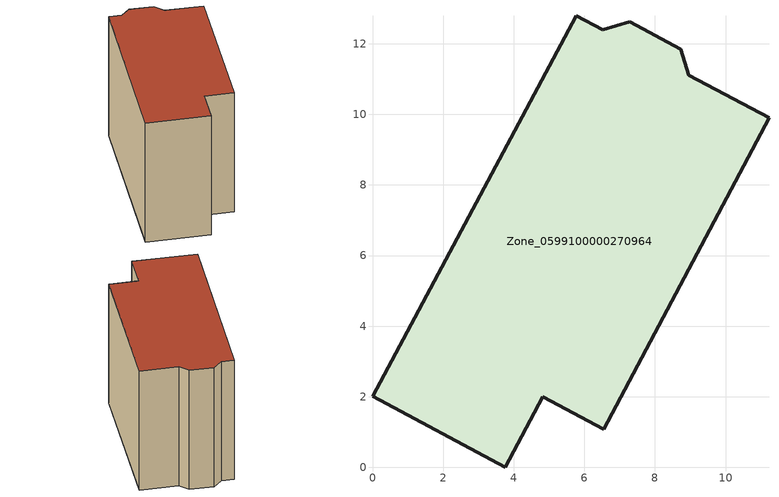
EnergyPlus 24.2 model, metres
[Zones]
Zone_0599100000270964
 floor ground (C_G): 0,2.01 5.78,12.79 6.52,12.4 7.28,12.62 8.73,11.85 8.96,11.11 11.23,9.9 6.55,1.08 4.82,2 3.76,0 z0
 wall outside (C_F): 5.78,12.79 0,2.01 3.76,0 4.82,2 6.55,1.08 11.23,9.9 8.96,11.11 8.73,11.85 7.28,12.62 6.52,12.4 5.78,12.79 z0:9.18
 roof outside (C_R): 7.28,12.62 6.52,12.4 5.78,12.79 0,2.01 3.76,0 4.82,2 6.55,1.08 11.23,9.9 8.96,11.11 8.73,11.85 z9.18
[BUILDING]
Pand.0599100000270964: North Axis=0; Terrain=City; Loads Convergence Tolerance Value=0.04; Temperature Convergence Tolerance Value=0.4; Solar Distribution=FullExterior; Maximum Number of Warmup Days=25; Minimum Number of Warmup Days=1
[Site:Location]
Rotterdam.The.Hague.AP_ZH_NLD Design_Conditions: Latitude=51.96; Longitude=4.45; Time Zone=1; Elevation=-4.5
[SITE:GROUNDTEMPERATURE:BUILDINGSURFACE]
18, 18, 18, 18, 18, 18, 18, 18, 18, 18, 18, 18
[MATERIAL] Thermal Absorptance=0.9; Solar Absorptance=0.7; Visible Absorptance=0.7
Name | Roughness | Thickness | Conductivity | Density | Specific Heat
G.TI.1946 | MediumSmooth | 0.15 | 1 | 540 | 1210
F.TI.1946 | Rough | 0.3 | 0.857143 | 1920 | 840
R.TI.1946 | MediumRough | 0.2 | 0.1 | 1500 | 1000
[CONSTRUCTION]
C_G: G.TI.1946
C_F: F.TI.1946
C_R: R.TI.1946
[ZONE]
Zone_0599100000270964: Type=1; Multiplier=1; Ceiling Height=Autocalculate; Volume=Autocalculate; Floor Area=autocalculate; Part of Total Floor Area=Yes
[ZONEINFILTRATION:DESIGNFLOWRATE]
Infil_Zone_0599100000270964: Zone or ZoneList or Space or SpaceList=Zone_0599100000270964; Schedule=AlwaysOn; Design Flow Rate Calculation Method=Flow/Area; Flow Rate per Floor Area=0.003; Constant Term Coefficient=1; Temperature Term Coefficient=0; Velocity Term Coefficient=0; Velocity Squared Term Coefficient=0
[HVACTEMPLATE:ZONE:IDEALLOADSAIRSYSTEM]
Zone_0599100000270964: Maximum Heating Supply Air Temperature=50; Minimum Cooling Supply Air Temperature=13; Maximum Heating Supply Air Humidity Ratio=0.0156; Minimum Cooling Supply Air Humidity Ratio=0.0077; Heating Limit=NoLimit; Cooling Limit=NoLimit; Dehumidification Control Type=ConstantSensibleHeatRatio; Cooling Sensible Heat Ratio=0.7; Dehumidification Setpoint=60; Humidification Control Type=None; Humidification Setpoint=30; Outdoor Air Method=None; Outdoor Air Flow Rate per Person=0.00944; Outdoor Air Flow Rate per Zone Floor Area=0; Outdoor Air Flow Rate per Zone=0; Demand Controlled Ventilation Type=None; Outdoor Air Economizer Type=NoEconomizer; Heat Recovery Type=None; Sensible Heat Recovery Effectiveness=0.7; Latent Heat Recovery Effectiveness=0.65
[ZONECONTROL:THERMOSTAT]
ThermostatControl_Zone_0599100000270964: Zone or ZoneList=Zone_0599100000270964; Control Type Schedule=DualSetpointControlType; Control 1=Thermostat_Zone_0599100000270964; Temperature Difference Between Cutout And Setpoint=0
[THERMOSTATSETPOINT:DUALSETPOINT]
Thermostat_Zone_0599100000270964: Heating Setpoint Temperature Schedule=HeatingSetpoint_Zone_0599100000270964; Cooling Setpoint Temperature Schedule=CoolingSetpoint_Zone_0599100000270964
[SCHEDULE:COMPACT]
HeatingSetpoint_Zone_0599100000270964: Through: 12/31, For: AllDays, Until: 24:00, 21
CoolingSetpoint_Zone_0599100000270964: Through: 12/31, For: AllDays, Until: 24:00, 24
DualSetpointControlType: Through: 12/31, For: AllDays, Until: 24:00, 4
AlwaysOn: Through: 12/31, For: AllDays, Until: 24:00, 1
